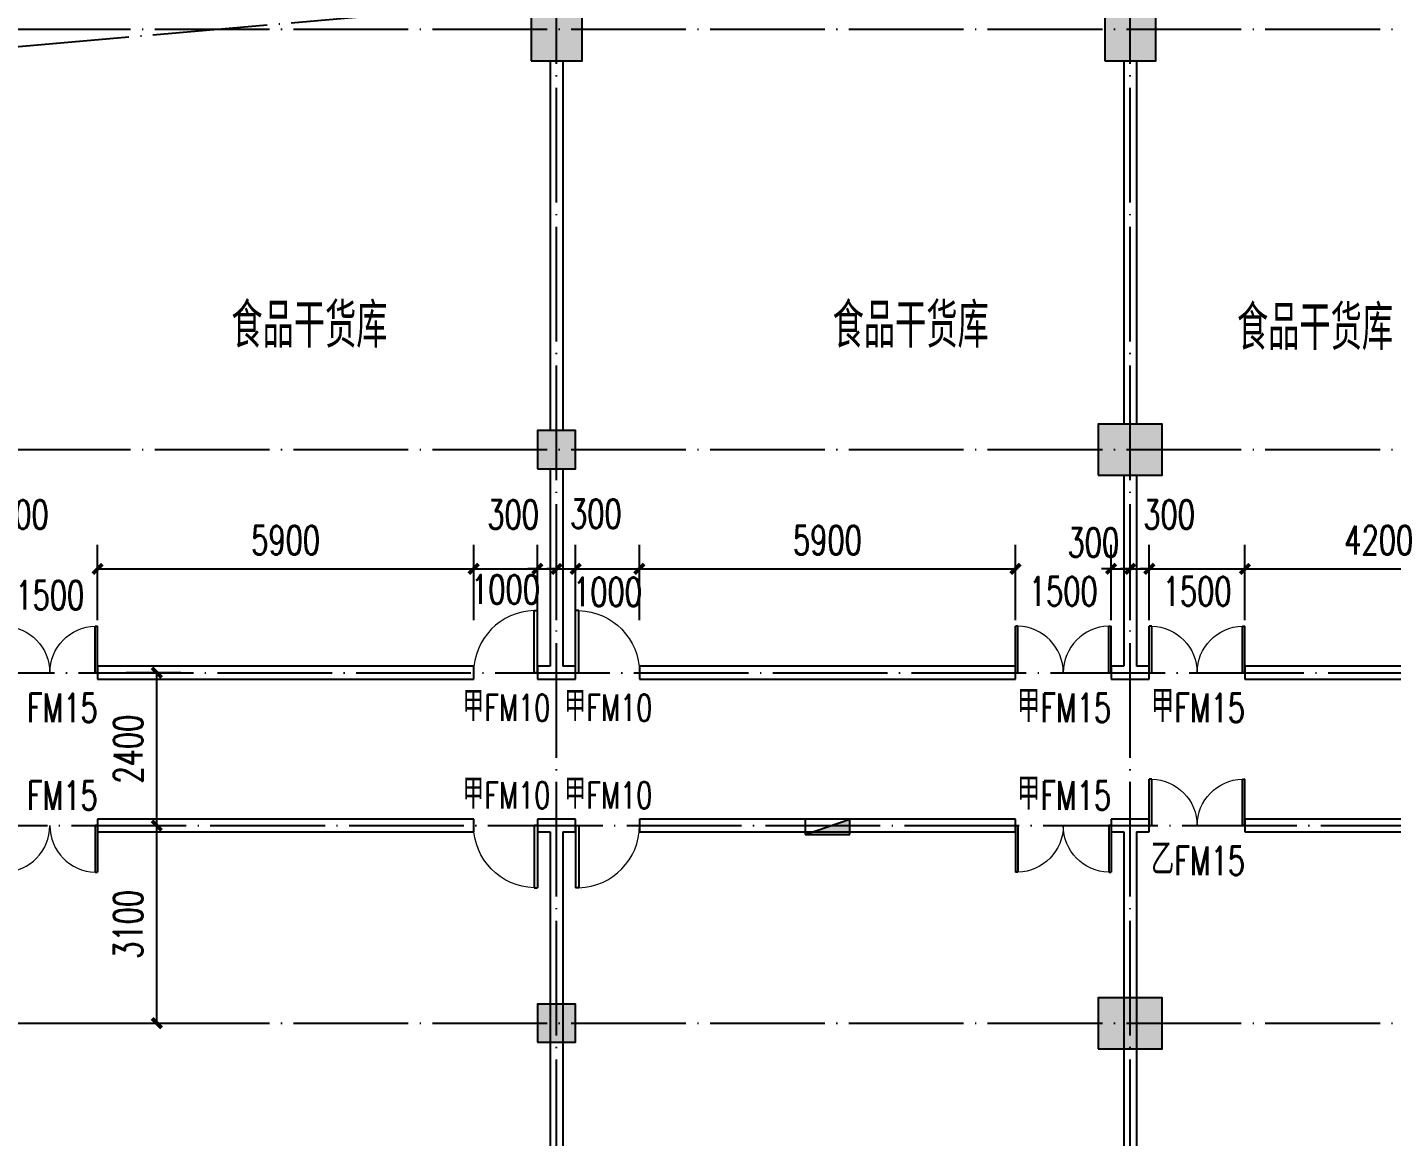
# Model space of a CAD drawing. Extents: x 246015 to 608740, y -108003 to 88400.
# Drawn here: x 335051 to 356457, y -4243 to 13166 of the extents above; entities that cross this region are included whole.
import ezdxf

# ---------------------------------------------------------------- set-up
doc = ezdxf.new("R2010")
doc.units = 0
doc.header["$LTSCALE"] = 3000
doc.header["$MEASUREMENT"] = 0
doc.header["$PDMODE"] = 1
doc.linetypes.add('DOTE', pattern=[2.42, 2, -0.2, 0.02, -0.2])
doc.layers.get('0').update_dxf_attribs({"linetype": 'CONTINUOUS'})
doc.layers.get('DEFPOINTS').update_dxf_attribs({"linetype": 'CONTINUOUS'})
for name, color, linetype in [('column', 9, 'CONTINUOUS'), ('dote', 1, 'DOTE'), ('PUB_DIM', 3, 'CONTINUOUS'), ('PUB_HATCH', 8, 'CONTINUOUS'), ('PUB_TEXT', 7, 'CONTINUOUS'), ('WALL', 9, 'CONTINUOUS'), ('WINDOW', 4, 'CONTINUOUS'), ('WINDOW_TEXT', 7, 'CONTINUOUS'), ('消火栓', 6, 'CONTINUOUS')]:
    doc.layers.add(name, color=color, linetype=linetype)
doc.styles.add('_TCH_WINDOW', font='SIMPLEX', dxfattribs={"bigfont": 'GBCBIG'})
doc.styles.add('DIM_FONT', font='simplex.shx', dxfattribs={"width": 0.7, "bigfont": 'hztxt.shx'})
doc.dimstyles.new('DIMN150', dxfattribs={"dimscale": 1.5, "dimtxt": 300, "dimasz": 100, "dimexe": 250, "dimexo": 300, "dimgap": 150, "dimtad": 1, "dimdec": 0, "dimzin": 0, "dimdsep": 46, "dimtxsty": 'DIM_FONT', "dimblk": 'ARCHTICK', "dimcen": 0.09, "dimclrt": 7, "dimazin": 2, "dimtfac": 1, "dimtdec": 0, "dimtix": 1, "dimtmove": 2, "dimatfit": 3, "dimfxl": 0, "dimtolj": 1, "dimtzin": 0, "dimarcsym": 0})

# ---------------------------------------------------------------- blocks, each defined once
blk = doc.blocks.new('1-1')
at = {"layer": 'dote', "ltscale": 0.3}
blk.add_line((-1773, 0, 0), (74978.6, 0, 0), dxfattribs=at)
blk = doc.blocks.new('_ARCHTICK')
at = {"color": 0, "linetype": 'ByBlock', "const_width": 0.4}
blk.add_lwpolyline([(-0.5, -0.5), (0.5, 0.5)], dxfattribs=at)
blk = doc.blocks.new('*D825')
at = {"layer": 'DEFPOINTS', "color": 0}
for p in [(358354, 4668), (354154, 3414), (358354, 3414)]:
    blk.add_point(p, dxfattribs=at)
at = {"layer": 'PUB_DIM', "color": 0, "lineweight": -2}
for p, q in [((354154, 3864), (354154, 5043)), ((358354, 3864), (358354, 5043)), ((354154, 4668), (358354, 4668))]:
    blk.add_line(p, q, dxfattribs=at)
at = {"layer": 'PUB_DIM', "color": 0, "lineweight": -2, "xscale": 150, "yscale": 150, "zscale": 150, "rotation": 180}
blk.add_blockref('_ARCHTICK', (354154, 4668), dxfattribs=at)
at = {"layer": 'PUB_DIM', "color": 0, "lineweight": -2, "xscale": 150, "yscale": 150, "zscale": 150}
blk.add_blockref('_ARCHTICK', (358354, 4668), dxfattribs=at)
at = {"layer": 'PUB_DIM', "color": 7, "insert": (356254, 5118), "char_height": 450, "attachment_point": 5, "style": 'DIM_FONT'}
blk.add_mtext('\\A1;4200', dxfattribs=at)
blk = doc.blocks.new('*D826')
at = {"layer": 'DEFPOINTS', "color": 0}
for p in [(354154, 4668), (352654, 3414), (354154, 3414)]:
    blk.add_point(p, dxfattribs=at)
at = {"layer": 'PUB_DIM', "color": 0, "lineweight": -2}
for p, q in [((352654, 3864), (352654, 5043)), ((354154, 3864), (354154, 5043)), ((352654, 4668), (352504, 4668)), ((352654, 4668), (354154, 4668)), ((354154, 4668), (354304, 4668))]:
    blk.add_line(p, q, dxfattribs=at)
at = {"layer": 'PUB_DIM', "color": 0, "lineweight": -2, "xscale": 150, "yscale": 150, "zscale": 150}
blk.add_blockref('_ARCHTICK', (352654, 4668), dxfattribs=at)
at = {"layer": 'PUB_DIM', "color": 0, "lineweight": -2, "xscale": 150, "yscale": 150, "zscale": 150, "rotation": 180}
blk.add_blockref('_ARCHTICK', (354154, 4668), dxfattribs=at)
at = {"layer": 'PUB_DIM', "color": 7, "insert": (353404, 4315), "char_height": 450, "attachment_point": 5, "style": 'DIM_FONT'}
blk.add_mtext('\\A1;1500', dxfattribs=at)
blk = doc.blocks.new('*D827')
at = {"layer": 'DEFPOINTS', "color": 0}
for p in [(352654, 4668), (352354, 3414), (352654, 3414)]:
    blk.add_point(p, dxfattribs=at)
at = {"layer": 'PUB_DIM', "color": 0, "lineweight": -2}
for p, q in [((352354, 3864), (352354, 5043)), ((352654, 3864), (352654, 5043)), ((352354, 4668), (352204, 4668)), ((352354, 4668), (352654, 4668)), ((352654, 4668), (352804, 4668))]:
    blk.add_line(p, q, dxfattribs=at)
at = {"layer": 'PUB_DIM', "color": 0, "lineweight": -2, "xscale": 150, "yscale": 150, "zscale": 150}
blk.add_blockref('_ARCHTICK', (352354, 4668), dxfattribs=at)
at = {"layer": 'PUB_DIM', "color": 0, "lineweight": -2, "xscale": 150, "yscale": 150, "zscale": 150, "rotation": 180}
blk.add_blockref('_ARCHTICK', (352654, 4668), dxfattribs=at)
at = {"layer": 'PUB_DIM', "color": 7, "insert": (352965, 5519), "char_height": 450, "attachment_point": 5, "style": 'DIM_FONT'}
blk.add_mtext('\\A1;300', dxfattribs=at)
blk = doc.blocks.new('*D828')
at = {"layer": 'DEFPOINTS', "color": 0}
for p in [(352354, 4668), (352054, 3414), (352354, 3414)]:
    blk.add_point(p, dxfattribs=at)
at = {"layer": 'PUB_DIM', "color": 0, "lineweight": -2}
for p, q in [((352054, 3864), (352054, 5043)), ((352354, 3864), (352354, 5043)), ((352054, 4668), (351904, 4668)), ((352054, 4668), (352354, 4668)), ((352354, 4668), (352504, 4668))]:
    blk.add_line(p, q, dxfattribs=at)
at = {"layer": 'PUB_DIM', "color": 0, "lineweight": -2, "xscale": 150, "yscale": 150, "zscale": 150}
blk.add_blockref('_ARCHTICK', (352054, 4668), dxfattribs=at)
at = {"layer": 'PUB_DIM', "color": 0, "lineweight": -2, "xscale": 150, "yscale": 150, "zscale": 150, "rotation": 180}
blk.add_blockref('_ARCHTICK', (352354, 4668), dxfattribs=at)
at = {"layer": 'PUB_DIM', "color": 7, "insert": (351776, 5080), "char_height": 450, "attachment_point": 5, "style": 'DIM_FONT'}
blk.add_mtext('\\A1;300', dxfattribs=at)
blk = doc.blocks.new('*D829')
at = {"layer": 'DEFPOINTS', "color": 0}
for p in [(352054, 4668), (350554, 3414), (352054, 3414)]:
    blk.add_point(p, dxfattribs=at)
at = {"layer": 'PUB_DIM', "color": 0, "lineweight": -2}
for p, q in [((350554, 3864), (350554, 5043)), ((352054, 3864), (352054, 5043)), ((350554, 4668), (350554, 4668)), ((352054, 4668), (352054, 4668))]:
    blk.add_line(p, q, dxfattribs=at)
at = {"layer": 'PUB_DIM', "color": 0, "lineweight": -2, "xscale": 150, "yscale": 150, "zscale": 150, "rotation": 180}
blk.add_blockref('_ARCHTICK', (350554, 4668), dxfattribs=at)
at = {"layer": 'PUB_DIM', "color": 0, "lineweight": -2, "xscale": 150, "yscale": 150, "zscale": 150}
blk.add_blockref('_ARCHTICK', (352054, 4668), dxfattribs=at)
at = {"layer": 'PUB_DIM', "color": 7, "insert": (351304, 4315), "char_height": 450, "attachment_point": 5, "style": 'DIM_FONT'}
blk.add_mtext('\\A1;1500', dxfattribs=at)
blk = doc.blocks.new('*D830')
at = {"layer": 'DEFPOINTS', "color": 0}
for p in [(350554, 4668), (344654, 3414), (350554, 3414)]:
    blk.add_point(p, dxfattribs=at)
at = {"layer": 'PUB_DIM', "color": 0, "lineweight": -2}
for p, q in [((344654, 3864), (344654, 5043)), ((350554, 3864), (350554, 5043)), ((344654, 4668), (350554, 4668))]:
    blk.add_line(p, q, dxfattribs=at)
at = {"layer": 'PUB_DIM', "color": 0, "lineweight": -2, "xscale": 150, "yscale": 150, "zscale": 150, "rotation": 180}
blk.add_blockref('_ARCHTICK', (344654, 4668), dxfattribs=at)
at = {"layer": 'PUB_DIM', "color": 0, "lineweight": -2, "xscale": 150, "yscale": 150, "zscale": 150}
blk.add_blockref('_ARCHTICK', (350554, 4668), dxfattribs=at)
at = {"layer": 'PUB_DIM', "color": 7, "insert": (347604, 5118), "char_height": 450, "attachment_point": 5, "style": 'DIM_FONT'}
blk.add_mtext('\\A1;5900', dxfattribs=at)
blk = doc.blocks.new('*D831')
at = {"layer": 'DEFPOINTS', "color": 0}
for p in [(344654, 4668), (343654, 3414), (344654, 3414)]:
    blk.add_point(p, dxfattribs=at)
at = {"layer": 'PUB_DIM', "color": 0, "lineweight": -2}
for p, q in [((343654, 3864), (343654, 5043)), ((344654, 3864), (344654, 5043)), ((343654, 4668), (344654, 4668))]:
    blk.add_line(p, q, dxfattribs=at)
at = {"layer": 'PUB_DIM', "color": 0, "lineweight": -2, "xscale": 150, "yscale": 150, "zscale": 150, "rotation": 180}
blk.add_blockref('_ARCHTICK', (343654, 4668), dxfattribs=at)
at = {"layer": 'PUB_DIM', "color": 0, "lineweight": -2, "xscale": 150, "yscale": 150, "zscale": 150}
blk.add_blockref('_ARCHTICK', (344654, 4668), dxfattribs=at)
at = {"layer": 'PUB_DIM', "color": 7, "insert": (344154, 4305), "char_height": 450, "attachment_point": 5, "style": 'DIM_FONT'}
blk.add_mtext('\\A1;1000', dxfattribs=at)
blk = doc.blocks.new('*D832')
at = {"layer": 'DEFPOINTS', "color": 0}
for p in [(343654, 4668), (343354, 3414), (343654, 3414)]:
    blk.add_point(p, dxfattribs=at)
at = {"layer": 'PUB_DIM', "color": 0, "lineweight": -2}
for p, q in [((343354, 3864), (343354, 5043)), ((343654, 3864), (343654, 5043)), ((343354, 4668), (343204, 4668)), ((343354, 4668), (343654, 4668)), ((343654, 4668), (343804, 4668))]:
    blk.add_line(p, q, dxfattribs=at)
at = {"layer": 'PUB_DIM', "color": 0, "lineweight": -2, "xscale": 150, "yscale": 150, "zscale": 150}
blk.add_blockref('_ARCHTICK', (343354, 4668), dxfattribs=at)
at = {"layer": 'PUB_DIM', "color": 0, "lineweight": -2, "xscale": 150, "yscale": 150, "zscale": 150, "rotation": 180}
blk.add_blockref('_ARCHTICK', (343654, 4668), dxfattribs=at)
at = {"layer": 'PUB_DIM', "color": 7, "insert": (343971, 5532), "char_height": 450, "attachment_point": 5, "style": 'DIM_FONT'}
blk.add_mtext('\\A1;300', dxfattribs=at)
blk = doc.blocks.new('*D833')
at = {"layer": 'DEFPOINTS', "color": 0}
for p in [(343354, 4668), (343054, 3414), (343354, 3414)]:
    blk.add_point(p, dxfattribs=at)
at = {"layer": 'PUB_DIM', "color": 0, "lineweight": -2}
for p, q in [((343054, 3864), (343054, 5043)), ((343354, 3864), (343354, 5043)), ((343054, 4668), (342904, 4668)), ((343054, 4668), (343354, 4668)), ((343354, 4668), (343504, 4668))]:
    blk.add_line(p, q, dxfattribs=at)
at = {"layer": 'PUB_DIM', "color": 0, "lineweight": -2, "xscale": 150, "yscale": 150, "zscale": 150}
blk.add_blockref('_ARCHTICK', (343054, 4668), dxfattribs=at)
at = {"layer": 'PUB_DIM', "color": 0, "lineweight": -2, "xscale": 150, "yscale": 150, "zscale": 150, "rotation": 180}
blk.add_blockref('_ARCHTICK', (343354, 4668), dxfattribs=at)
at = {"layer": 'PUB_DIM', "color": 7, "insert": (342673, 5519), "char_height": 450, "attachment_point": 5, "style": 'DIM_FONT'}
blk.add_mtext('\\A1;300', dxfattribs=at)
blk = doc.blocks.new('*D834')
at = {"layer": 'DEFPOINTS', "color": 0}
for p in [(343054, 4668), (342054, 3414), (343054, 3414)]:
    blk.add_point(p, dxfattribs=at)
at = {"layer": 'PUB_DIM', "color": 0, "lineweight": -2}
for p, q in [((342054, 3864), (342054, 5043)), ((343054, 3864), (343054, 5043)), ((342054, 4668), (343054, 4668))]:
    blk.add_line(p, q, dxfattribs=at)
at = {"layer": 'PUB_DIM', "color": 0, "lineweight": -2, "xscale": 150, "yscale": 150, "zscale": 150, "rotation": 180}
blk.add_blockref('_ARCHTICK', (342054, 4668), dxfattribs=at)
at = {"layer": 'PUB_DIM', "color": 0, "lineweight": -2, "xscale": 150, "yscale": 150, "zscale": 150}
blk.add_blockref('_ARCHTICK', (343054, 4668), dxfattribs=at)
at = {"layer": 'PUB_DIM', "color": 7, "insert": (342554, 4345), "char_height": 450, "attachment_point": 5, "style": 'DIM_FONT'}
blk.add_mtext('\\A1;1000', dxfattribs=at)
blk = doc.blocks.new('*D835')
at = {"layer": 'DEFPOINTS', "color": 0}
for p in [(342054, 4668), (336154, 3414), (342054, 3414)]:
    blk.add_point(p, dxfattribs=at)
at = {"layer": 'PUB_DIM', "color": 0, "lineweight": -2}
for p, q in [((336154, 3864), (336154, 5043)), ((342054, 3864), (342054, 5043)), ((336154, 4668), (342054, 4668))]:
    blk.add_line(p, q, dxfattribs=at)
at = {"layer": 'PUB_DIM', "color": 0, "lineweight": -2, "xscale": 150, "yscale": 150, "zscale": 150, "rotation": 180}
blk.add_blockref('_ARCHTICK', (336154, 4668), dxfattribs=at)
at = {"layer": 'PUB_DIM', "color": 0, "lineweight": -2, "xscale": 150, "yscale": 150, "zscale": 150}
blk.add_blockref('_ARCHTICK', (342054, 4668), dxfattribs=at)
at = {"layer": 'PUB_DIM', "color": 7, "insert": (339104, 5118), "char_height": 450, "attachment_point": 5, "style": 'DIM_FONT'}
blk.add_mtext('\\A1;5900', dxfattribs=at)
blk = doc.blocks.new('*D836')
at = {"layer": 'DEFPOINTS', "color": 0}
for p in [(336154, 4668), (334654, 3414), (336154, 3414)]:
    blk.add_point(p, dxfattribs=at)
at = {"layer": 'PUB_DIM', "color": 0, "lineweight": -2}
for p, q in [((334654, 3864), (334654, 5043)), ((336154, 3864), (336154, 5043))]:
    blk.add_line(p, q, dxfattribs=at)
at = {"layer": 'PUB_DIM', "color": 0, "lineweight": -2, "xscale": 150, "yscale": 150, "zscale": 150, "rotation": 180}
blk.add_blockref('_ARCHTICK', (334654, 4668), dxfattribs=at)
at = {"layer": 'PUB_DIM', "color": 0, "lineweight": -2, "xscale": 150, "yscale": 150, "zscale": 150}
blk.add_blockref('_ARCHTICK', (336154, 4668), dxfattribs=at)
at = {"layer": 'PUB_DIM', "color": 7, "insert": (335404, 4253), "char_height": 450, "attachment_point": 5, "style": 'DIM_FONT'}
blk.add_mtext('\\A1;1500', dxfattribs=at)
blk = doc.blocks.new('*D837')
at = {"layer": 'DEFPOINTS', "color": 0}
for p in [(334654, 4668), (334354, 3414), (334654, 3414)]:
    blk.add_point(p, dxfattribs=at)
at = {"layer": 'PUB_DIM', "color": 0, "lineweight": -2}
for p, q in [((334354, 3864), (334354, 5043)), ((334654, 3864), (334654, 5043)), ((334354, 4668), (334204, 4668)), ((334354, 4668), (334654, 4668)), ((334654, 4668), (334804, 4668))]:
    blk.add_line(p, q, dxfattribs=at)
at = {"layer": 'PUB_DIM', "color": 0, "lineweight": -2, "xscale": 150, "yscale": 150, "zscale": 150}
blk.add_blockref('_ARCHTICK', (334354, 4668), dxfattribs=at)
at = {"layer": 'PUB_DIM', "color": 0, "lineweight": -2, "xscale": 150, "yscale": 150, "zscale": 150, "rotation": 180}
blk.add_blockref('_ARCHTICK', (334654, 4668), dxfattribs=at)
at = {"layer": 'PUB_DIM', "color": 7, "insert": (334981, 5519), "char_height": 450, "attachment_point": 5, "style": 'DIM_FONT'}
blk.add_mtext('\\A1;300', dxfattribs=at)
blk = doc.blocks.new('*D1005')
at = {"layer": 'DEFPOINTS', "color": 0}
for p in [(336154, 639), (337083, 639), (336154, -2461)]:
    blk.add_point(p, dxfattribs=at)
at = {"layer": 'PUB_DIM', "color": 0, "lineweight": -2}
for p, q in [((336604, 639), (337458, 639)), ((337083, -2461), (337083, 639)), ((336604, -2461), (337458, -2461))]:
    blk.add_line(p, q, dxfattribs=at)
at = {"layer": 'PUB_DIM', "color": 0, "lineweight": -2, "xscale": 150, "yscale": 150, "zscale": 150}
for p, rotation in [((337083, 639), 90), ((337083, -2461), 270)]:
    blk.add_blockref('_ARCHTICK', p, dxfattribs=dict(at, rotation=rotation))
at = {"layer": 'PUB_DIM', "color": 7, "insert": (336633, -911), "char_height": 450, "attachment_point": 5, "rotation": 90, "style": 'DIM_FONT'}
blk.add_mtext('\\A1;3100', dxfattribs=at)
blk = doc.blocks.new('*D1006')
at = {"layer": 'DEFPOINTS', "color": 0}
for p in [(336154, 3039), (337083, 3039), (336154, 639)]:
    blk.add_point(p, dxfattribs=at)
at = {"layer": 'PUB_DIM', "color": 0, "lineweight": -2}
for p, q in [((336604, 3039), (337458, 3039)), ((337083, 639), (337083, 3039)), ((336604, 639), (337458, 639))]:
    blk.add_line(p, q, dxfattribs=at)
at = {"layer": 'PUB_DIM', "color": 0, "lineweight": -2, "xscale": 150, "yscale": 150, "zscale": 150}
for p, rotation in [((337083, 3039), 90), ((337083, 639), 270)]:
    blk.add_blockref('_ARCHTICK', p, dxfattribs=dict(at, rotation=rotation))
at = {"layer": 'PUB_DIM', "color": 7, "insert": (336633, 1839), "char_height": 450, "attachment_point": 5, "rotation": 90, "style": 'DIM_FONT'}
blk.add_mtext('\\A1;2400', dxfattribs=at)
blk = doc.blocks.new('_FZH')
blk.add_lwpolyline([(-0.5, -0.5), (0.5, -0.5), (0.5, 0.5), (-0.5, 0.5)], close=True)
at = {"layer": 'PUB_HATCH'}
blk.add_solid([(-0.5, -0.5), (0.5, -0.5), (-0.5, 0.5), (0.5, 0.5)], dxfattribs=at)
blk = doc.blocks.new('$DorLib2D$00000002')
for p, q in [((-0.5, 0), (-0.5, 0.4875)), ((-0.475, 0.4875), (-0.5, 0.4875)), ((-0.475, 0), (-0.475, 0.4875)), ((0.475, 0), (0.475, 0.4875)), ((0.475, 0.4875), (0.5, 0.4875)), ((0.5, 0), (0.5, 0.4875)), ((-0.5, 0), (-0.475, 0)), ((0.5, 0), (0.475, 0))]:
    blk.add_line(p, q)
at = {"lineweight": 13}
for centre, start, end in [((-0.4875, 0), 0, 88.53072), ((0.4875, 0), 91.46928, 180)]:
    blk.add_arc(centre, 0.4875, start, end, dxfattribs=at)
blk = doc.blocks.new('$DorLib2D$00000001')
for p, q in [((0.45, 0.975), (0.5, 0.975)), ((0.45, 0), (0.45, 0.975)), ((0.5, 0), (0.5, 0.975)), ((0.5, 0), (0.45, 0))]:
    blk.add_line(p, q)
at = {"lineweight": 13}
blk.add_arc((0.475, 0), 0.975, 91.4693, 180, dxfattribs=at)
blk = doc.blocks.new('$TwtSys$00000434')
for p, q in [((-0.5, 0.5), (-0.5, -0.5)), ((-0.5, -0.5), (0.5, 0.5)), ((0.5, 0.5), (-0.5, 0.5)), ((0.5, -0.5), (0.5, 0.5)), ((-0.5, -0.5), (0.5, -0.5))]:
    blk.add_line(p, q)
blk.add_solid([(0.5, -0.5), (0.5, 0.5), (-0.5, -0.5)])

msp = doc.modelspace()

# ---------------------------------------------------------------- linework, layer by layer
at = {"layer": 'dote', "ltscale": 0.3}
for p, q in [((343353.9, -81061.4), (343353.9, 53538.6)), ((352353.9, -81061.4), (352353.9, 53538.6)), ((295667.9, 13138.6), (554353.9, 13138.6)), ((295667.9, 6538.6), (554353.9, 6538.6)), ((316253.9, 3038.6), (358353.9, 3038.6)), ((324853.9, 638.6), (364653.9, 638.6)), ((295667.9, -2461.4), (554353.9, -2461.4))]:
    msp.add_line(p, q, dxfattribs=at)
at = {"layer": 'WALL'}
for p, q in [((343253.9, 12638.6), (343253.9, 6838.6)), ((343453.9, 12638.6), (343453.9, 6838.6)), ((352253.9, 12638.6), (352253.9, 6938.6)), ((352453.9, 12638.6), (352453.9, 6938.6)), ((343253.9, 6238.6), (343253.9, 3138.6)), ((343453.9, 6238.6), (343453.9, 3138.6)), ((352253.9, 6138.6), (352253.9, 3138.6)), ((352453.9, 6138.6), (352453.9, 3138.6)), ((342053.9, 3138.6), (336153.9, 3138.6)), ((336153.9, 3138.6), (336153.9, 2938.6)), ((342053.9, 2938.6), (342053.9, 3138.6)), ((343253.9, 3138.6), (343053.9, 3138.6)), ((343053.9, 3138.6), (343053.9, 2938.6)), ((343653.9, 3138.6), (343453.9, 3138.6)), ((343653.9, 2938.6), (343653.9, 3138.6)), ((350553.9, 3138.6), (344653.9, 3138.6)), ((344653.9, 3138.6), (344653.9, 2938.6)), ((350553.9, 2938.6), (350553.9, 3138.6)), ((352253.9, 3138.6), (352053.9, 3138.6)), ((352053.9, 3138.6), (352053.9, 2938.6)), ((352653.9, 3138.6), (352453.9, 3138.6)), ((352653.9, 2938.6), (352653.9, 3138.6)), ((358253.9, 3138.6), (354153.9, 3138.6)), ((354153.9, 3138.6), (354153.9, 2938.6)), ((336153.9, 2938.6), (342053.9, 2938.6)), ((343053.9, 2938.6), (343353.9, 2938.6)), ((343353.9, 2938.6), (343653.9, 2938.6)), ((344653.9, 2938.6), (350553.9, 2938.6)), ((352053.9, 2938.6), (352353.9, 2938.6)), ((352353.9, 2938.6), (352653.9, 2938.6)), ((354153.9, 2938.6), (358453.9, 2938.6)), ((342053.9, 738.6), (336153.9, 738.6)), ((336153.9, 738.6), (336153.9, 538.6)), ((342053.9, 538.6), (342053.9, 738.6)), ((343353.9, 738.6), (343053.9, 738.6)), ((343053.9, 738.6), (343053.9, 538.6)), ((343653.9, 738.6), (343353.9, 738.6)), ((343653.9, 538.6), (343653.9, 738.6)), ((350553.9, 738.6), (344653.9, 738.6)), ((344653.9, 738.6), (344653.9, 538.6)), ((350553.9, 538.6), (350553.9, 738.6)), ((352353.9, 738.6), (352053.9, 738.6)), ((352053.9, 738.6), (352053.9, 538.6)), ((352653.9, 738.6), (352353.9, 738.6)), ((352653.9, 538.6), (352653.9, 738.6)), ((363253.9, 738.6), (354153.9, 738.6)), ((354153.9, 738.6), (354153.9, 538.6)), ((336153.9, 538.6), (342053.9, 538.6)), ((343053.9, 538.6), (343253.9, 538.6)), ((343253.9, 538.6), (343253.9, -11161.4)), ((343453.9, 538.6), (343453.9, -11161.4)), ((343453.9, 538.6), (343653.9, 538.6)), ((344653.9, 538.6), (350553.9, 538.6)), ((352053.9, 538.6), (352253.9, 538.6)), ((352253.9, 538.6), (352253.9, -11061.4)), ((352453.9, 538.6), (352453.9, -11061.4)), ((352453.9, 538.6), (352653.9, 538.6)), ((354153.9, 538.6), (363253.9, 538.6))]:
    msp.add_line(p, q, dxfattribs=at)

# ---------------------------------------------------------------- block references
at = {"layer": 'column'}
for p, xscale, yscale, zscale, rotation in [((343353.9, 13038.6), 800, 800, 800, 359.9999999873685), ((352353.9, 13038.6), 800, 800.0000000231084, 800.0000000231084, 359.9999999867598), ((352353.9, 6538.6), 1000, 800, 800, 359.9999999867598), ((352353.9, -2461.4), 1000, 800, 800, 359.9999999867598)]:
    msp.add_blockref('_FZH', p, dxfattribs=dict(at, xscale=xscale, yscale=yscale, zscale=zscale, rotation=rotation))
at = {"layer": 'column', "xscale": 600, "yscale": 600, "zscale": 600}
for p in [(343353.9, 6538.6), (343353.9, -2461.4)]:
    msp.add_blockref('_FZH', p, dxfattribs=at)
at = {"layer": 'WALL', "rotation": 5.000000001750998}
msp.add_blockref('1-1', (323601.2, 11873.5), dxfattribs=at)
at = {"layer": 'WINDOW'}
for name, p, xscale, yscale, zscale, rotation in [('$DorLib2D$00000001', (342553.9, 3038.6), 1000, 1000, 1000, 1.320125266821735e-12), ('$DorLib2D$00000001', (344153.9, 3038.6), -1000, 1000, -1000, 1.317230255426771e-12), ('$DorLib2D$00000002', (335403.9, 3038.6), -1500, 1500, -1500, 1.320125266821735e-12), ('$DorLib2D$00000002', (351303.9, 3038.6), 1500, 1500, 1500, 1.317230255426771e-12), ('$DorLib2D$00000002', (353403.9, 3038.6), -1500, 1500, -1500, 1.320125266640086e-12), ('$DorLib2D$00000002', (353403.9, 638.6), -1500, 1500, -1500, 1.319306595564621e-12), ('$DorLib2D$00000002', (335403.9, 638.6), -1500, -1500, -1500, 1.319401513934232e-12), ('$DorLib2D$00000001', (342553.9, 638.6), 1000, -1000, 1000, 1.319401513934232e-12), ('$DorLib2D$00000001', (344153.9, 638.6), -1000, -1000, -1000, 1.319401513853857e-12), ('$DorLib2D$00000002', (351303.9, 638.6), 1500, -1500, 1500, 1.319401513853857e-12)]:
    msp.add_blockref(name, p, dxfattribs=dict(at, xscale=xscale, yscale=yscale, zscale=zscale, rotation=rotation))
at = {"layer": '消火栓', "xscale": 700, "yscale": 240, "zscale": 700, "rotation": 1.296965174342354e-12}
msp.add_blockref('$TwtSys$00000434', (347603.9, 618.6), dxfattribs=at)

# ---------------------------------------------------------------- texts
at = {"layer": 'PUB_TEXT', "style": 'DIM_FONT', "width": 0.7}
for p in [(338252.4, 8137.5), (347685.1, 8137.5), (354028.8, 8102.9)]:
    msp.add_text('食品干货库', height=700, dxfattribs=at).set_placement(p)
at = {"layer": 'WINDOW_TEXT', "style": '_TCH_WINDOW'}
for s, height, p in [('甲', 506.4, (350579.6, 2263.6)), ('甲', 506.4, (352679.6, 2263.6)), ('甲', 472.6, (341877.8, 2281.1)), ('甲', 472.6, (343477.8, 2281.1)), ('甲', 472.6, (341877.8, 906.1)), ('甲', 472.6, (343477.8, 906.1)), ('甲', 506.4, (350579.6, 888.6)), ('乙', 506.4, (352679.6, -136.4))]:
    msp.add_text(s, height=height, dxfattribs=at).set_placement(p)
at = {"layer": 'WINDOW_TEXT', "style": '_TCH_WINDOW', "width": 0.705882}
for s, height, p in [('FM15', 446.25, (335048.2, 2263.6)), ('FM10', 416.5, (342221.9, 2281.1)), ('FM10', 416.5, (343821.9, 2281.1)), ('FM15', 446.25, (350948.2, 2263.6)), ('FM15', 446.25, (353048.2, 2263.6)), ('FM15', 446.25, (335048.2, 888.6)), ('FM10', 416.5, (342221.9, 906.1)), ('FM10', 416.5, (343821.9, 906.1)), ('FM15', 446.25, (350948.2, 888.6)), ('FM15', 446.25, (353048.2, -136.4))]:
    msp.add_text(s, height=height, dxfattribs=at).set_placement(p)

# ---------------------------------------------------------------- dimensions: what is measured, and where the dimension line sits
at = {"layer": 'PUB_DIM'}
for base, p1, p2, picture, middle in [((334653.9, 4667.6), (334353.9, 3413.6), (334653.9, 3413.6), '*D837', (334981.4, 5518.8)), ((343353.9, 4667.6), (343053.9, 3413.6), (343353.9, 3413.6), '*D833', (342673.2, 5518.8)), ((343653.9, 4667.6), (343353.9, 3413.6), (343653.9, 3413.6), '*D832', (343970.7, 5531.6)), ((352653.9, 4667.6), (352353.9, 3413.6), (352653.9, 3413.6), '*D827', (352964.8, 5518.8)), ((352353.9, 4667.6), (352053.9, 3413.6), (352353.9, 3413.6), '*D828', (351776.1, 5080.1)), ((336153.9, 4667.6), (334653.9, 3413.6), (336153.9, 3413.6), '*D836', (335403.9, 4253.1)), ((343053.9, 4667.6), (342053.9, 3413.6), (343053.9, 3413.6), '*D834', (342553.9, 4344.6)), ((344653.9, 4667.6), (343653.9, 3413.6), (344653.9, 3413.6), '*D831', (344153.9, 4305)), ((352053.9, 4667.6), (350553.9, 3413.6), (352053.9, 3413.6), '*D829', (351303.9, 4315.4)), ((354153.9, 4667.6), (352653.9, 3413.6), (354153.9, 3413.6), '*D826', (353403.9, 4315.4))]:
    dim = msp.add_linear_dim(base=base, p1=p1, p2=p2, angle=0, dimstyle='DIMN150', dxfattribs=at)
    dim.commit()
    dim.dimension.update_dxf_attribs({"geometry": picture, "text_midpoint": middle, "dimtype": 129})
for p1, p2, distance, picture, middle in [((336153.9, 3413.6), (342053.9, 3413.6), 1254, '*D835', (339103.9, 5117.6)), ((344653.9, 3413.6), (350553.9, 3413.6), 1254, '*D830', (347603.9, 5117.6)), ((354153.9, 3413.6), (358353.9, 3413.6), 1254, '*D825', (356253.9, 5117.6)), ((336153.9, 638.6), (336153.9, 3038.6), -928.9, '*D1006', (336632.8, 1838.6)), ((336153.9, -2461.4), (336153.9, 638.6), -928.9, '*D1005', (336632.8, -911.4))]:
    dim = msp.add_aligned_dim(p1=p1, p2=p2, distance=distance, dimstyle='DIMN150', dxfattribs=at)
    dim.commit()
    dim.dimension.update_dxf_attribs({"geometry": picture, "text_midpoint": middle})

doc.saveas('drawing.dxf')
